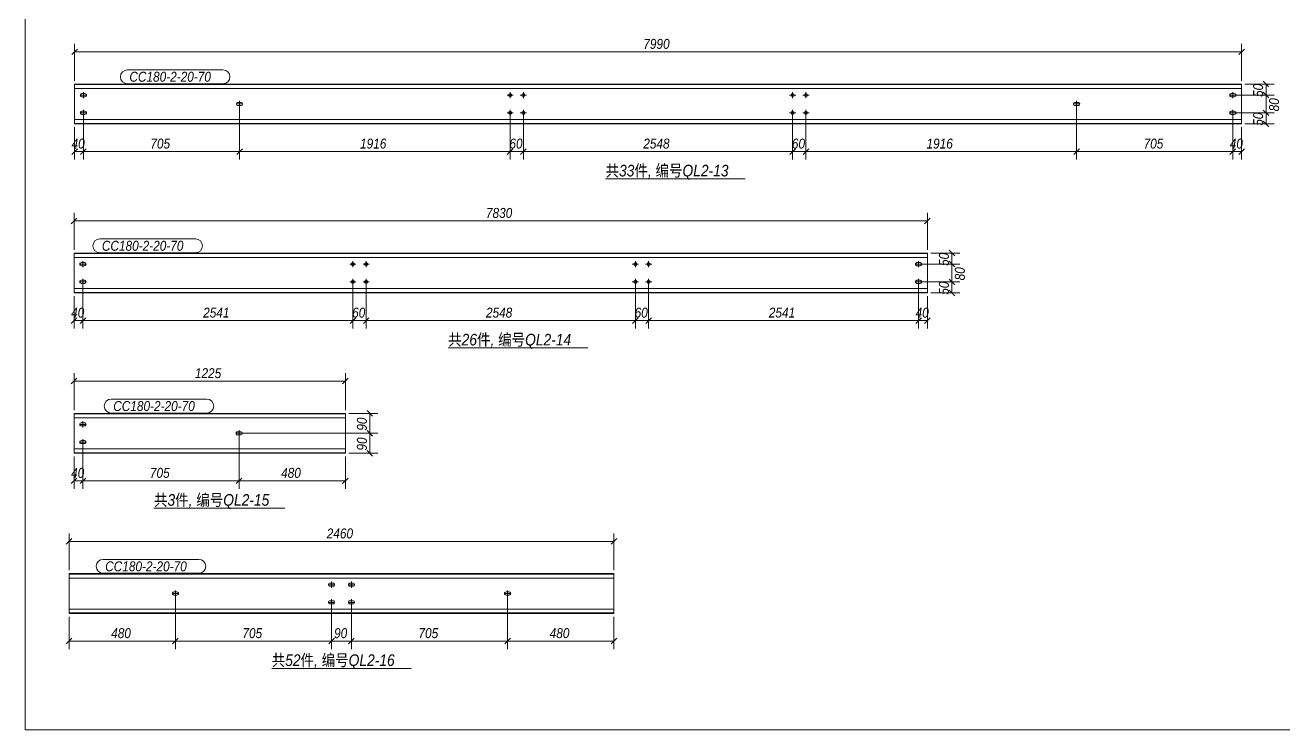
# Model space of a CAD drawing. Extents: x 857 to 4439, y -1249 to 4637.
# Drawn here: x 1458.8 to 1837.7, y 3196.1 to 3408.4 of the extents above; entities that cross this region are included whole.
import ezdxf

# ---------------------------------------------------------------- set-up
doc = ezdxf.new("R2010")
doc.units = 0
doc.header["$LTSCALE"] = 1000
doc.header["$MEASUREMENT"] = 0
doc.linetypes.add('XKITLINE00', pattern=[0])
doc.linetypes.add('XKITLINE02', pattern=[4, 2, -2])
for name, color, linetype, lineweight in [('Bolt', 7, 'Continuous', 0), ('DrawingSheet', 5, 'Continuous', 0), ('OtherObjectType', 1, 'Continuous', 0), ('Part', 2, 'Continuous', 0), ('PartMark', 3, 'Continuous', 0), ('Z-DIMENSIONS', 1, 'Continuous', 0)]:
    doc.layers.add(name, color=color, linetype=linetype, lineweight=lineweight)
doc.styles.add('Arial Italic', font='ariali.ttf')

# ---------------------------------------------------------------- blocks, each defined once
blk = doc.blocks.new('墙面檩条2B')
at = {"layer": 'Bolt', "color": 3, "linetype": 'XKITLINE00', "lineweight": 0}
for p, q in [((22.53, 195.31), (22.53, 197.18)), ((150.99, 195.31), (150.99, 197.18)), ((154.99, 195.31), (154.99, 197.18)), ((236.03, 195.31), (236.03, 197.18)), ((240.03, 195.31), (240.03, 197.18)), ((368.53, 195.31), (368.53, 197.18)), ((21.63, 196.43), (21.6, 196.25)), ((21.6, 196.25), (21.6, 196.25)), ((21.6, 196.25), (21.63, 196.07)), ((21.6, 196.25), (23.46, 196.25)), ((21.73, 196.58), (21.63, 196.43)), ((21.63, 196.07), (21.73, 195.92)), ((21.88, 196.68), (21.73, 196.58)), ((21.73, 195.92), (21.88, 195.82)), ((22.06, 196.71), (21.88, 196.68)), ((21.88, 195.82), (22.06, 195.78)), ((23, 196.71), (22.06, 196.71)), ((22.06, 195.78), (23, 195.78)), ((23.17, 196.68), (23, 196.71)), ((23, 195.78), (23.17, 195.82)), ((23.33, 196.58), (23.17, 196.68)), ((23.17, 195.82), (23.33, 195.92)), ((23.43, 196.43), (23.33, 196.58)), ((23.33, 195.92), (23.43, 196.07)), ((23.46, 196.25), (23.43, 196.43)), ((23.43, 196.07), (23.46, 196.25)), ((23.46, 196.25), (23.46, 196.25)), ((68.63, 193.76), (68.6, 193.58)), ((68.6, 193.58), (68.6, 193.58)), ((68.6, 193.58), (68.63, 193.4)), ((68.6, 193.58), (70.46, 193.58)), ((68.73, 193.91), (68.63, 193.76)), ((68.63, 193.4), (68.73, 193.25)), ((68.88, 194.01), (68.73, 193.91)), ((68.73, 193.25), (68.88, 193.15)), ((69.06, 194.05), (68.88, 194.01)), ((70, 194.05), (69.06, 194.05)), ((69.53, 192.65), (69.53, 194.51)), ((70.17, 194.01), (70, 194.05)), ((70.33, 193.91), (70.17, 194.01)), ((70.17, 193.15), (70.33, 193.25)), ((70.43, 193.76), (70.33, 193.91)), ((70.33, 193.25), (70.43, 193.4)), ((70.46, 193.58), (70.43, 193.76)), ((70.43, 193.4), (70.46, 193.58)), ((70.46, 193.58), (70.46, 193.58)), ((151.93, 196.25), (150.06, 196.25)), ((155.93, 196.25), (154.06, 196.25)), ((236.96, 196.25), (235.09, 196.25)), ((240.96, 196.25), (239.09, 196.25)), ((320.63, 193.76), (320.59, 193.58)), ((320.59, 193.58), (320.59, 193.58)), ((320.59, 193.58), (320.63, 193.4)), ((320.59, 193.58), (322.46, 193.58)), ((320.73, 193.91), (320.63, 193.76)), ((320.63, 193.4), (320.73, 193.25)), ((320.88, 194.01), (320.73, 193.91)), ((320.73, 193.25), (320.88, 193.15)), ((321.06, 194.05), (320.88, 194.01)), ((321.99, 194.05), (321.06, 194.05)), ((321.53, 192.65), (321.53, 194.51)), ((322.17, 194.01), (321.99, 194.05)), ((322.32, 193.91), (322.17, 194.01)), ((322.17, 193.15), (322.32, 193.25)), ((322.42, 193.76), (322.32, 193.91)), ((322.32, 193.25), (322.42, 193.4)), ((322.46, 193.58), (322.42, 193.76)), ((322.42, 193.4), (322.46, 193.58)), ((322.46, 193.58), (322.46, 193.58)), ((367.63, 196.43), (367.59, 196.25)), ((367.59, 196.25), (367.59, 196.25)), ((367.59, 196.25), (367.63, 196.07)), ((367.59, 196.25), (369.46, 196.25)), ((367.73, 196.58), (367.63, 196.43)), ((367.63, 196.07), (367.73, 195.92)), ((367.88, 196.68), (367.73, 196.58)), ((367.73, 195.92), (367.88, 195.82)), ((368.06, 196.71), (367.88, 196.68)), ((367.88, 195.82), (368.06, 195.78)), ((368.99, 196.71), (368.06, 196.71)), ((368.06, 195.78), (368.99, 195.78)), ((369.17, 196.68), (368.99, 196.71)), ((368.99, 195.78), (369.17, 195.82)), ((369.32, 196.58), (369.17, 196.68)), ((369.17, 195.82), (369.32, 195.92)), ((369.42, 196.43), (369.32, 196.58)), ((369.32, 195.92), (369.42, 196.07)), ((369.46, 196.25), (369.42, 196.43)), ((369.42, 196.07), (369.46, 196.25)), ((369.46, 196.25), (369.46, 196.25)), ((21.63, 191.09), (21.6, 190.91)), ((21.6, 190.91), (21.6, 190.91)), ((21.6, 190.91), (21.63, 190.74)), ((21.6, 190.91), (23.46, 190.91)), ((21.73, 191.24), (21.63, 191.09)), ((21.63, 190.74), (21.73, 190.58)), ((21.88, 191.35), (21.73, 191.24)), ((21.73, 190.58), (21.88, 190.48)), ((22.06, 191.38), (21.88, 191.35)), ((21.88, 190.48), (22.06, 190.45)), ((23, 191.38), (22.06, 191.38)), ((22.06, 190.45), (23, 190.45)), ((22.53, 189.98), (22.53, 191.85)), ((23.17, 191.35), (23, 191.38)), ((23, 190.45), (23.17, 190.48)), ((23.33, 191.24), (23.17, 191.35)), ((23.17, 190.48), (23.33, 190.58)), ((23.43, 191.09), (23.33, 191.24)), ((23.33, 190.58), (23.43, 190.74)), ((23.46, 190.91), (23.43, 191.09)), ((23.43, 190.74), (23.46, 190.91)), ((23.46, 190.91), (23.46, 190.91)), ((68.88, 193.15), (69.06, 193.11)), ((69.06, 193.11), (70, 193.11)), ((70, 193.11), (70.17, 193.15)), ((151.93, 190.91), (150.06, 190.91)), ((150.99, 189.98), (150.99, 191.85)), ((155.93, 190.91), (154.06, 190.91)), ((154.99, 189.98), (154.99, 191.85)), ((236.96, 190.91), (235.09, 190.91)), ((236.03, 189.98), (236.03, 191.85)), ((240.96, 190.91), (239.09, 190.91)), ((240.03, 189.98), (240.03, 191.85)), ((320.88, 193.15), (321.06, 193.11)), ((321.06, 193.11), (321.99, 193.11)), ((321.99, 193.11), (322.17, 193.15)), ((367.63, 191.09), (367.59, 190.91)), ((367.59, 190.91), (367.59, 190.91)), ((367.59, 190.91), (367.63, 190.74)), ((367.59, 190.91), (369.46, 190.91)), ((367.73, 191.24), (367.63, 191.09)), ((367.63, 190.74), (367.73, 190.58)), ((367.88, 191.35), (367.73, 191.24)), ((367.73, 190.58), (367.88, 190.48)), ((368.06, 191.38), (367.88, 191.35)), ((367.88, 190.48), (368.06, 190.45)), ((368.99, 191.38), (368.06, 191.38)), ((368.06, 190.45), (368.99, 190.45)), ((368.53, 189.98), (368.53, 191.85)), ((369.17, 191.35), (368.99, 191.38)), ((368.99, 190.45), (369.17, 190.48)), ((369.32, 191.24), (369.17, 191.35)), ((369.17, 190.48), (369.32, 190.58)), ((369.42, 191.09), (369.32, 191.24)), ((369.32, 190.58), (369.42, 190.74)), ((369.46, 190.91), (369.42, 191.09)), ((369.42, 190.74), (369.46, 190.91)), ((369.46, 190.91), (369.46, 190.91)), ((21.49, 145.5), (21.45, 145.32)), ((21.45, 145.32), (21.45, 145.32)), ((21.45, 145.32), (21.49, 145.14)), ((21.45, 145.32), (23.32, 145.32)), ((21.59, 145.65), (21.49, 145.5)), ((21.49, 145.14), (21.59, 144.99)), ((21.74, 145.75), (21.59, 145.65)), ((21.59, 144.99), (21.74, 144.89)), ((21.92, 145.78), (21.74, 145.75)), ((21.74, 144.89), (21.92, 144.85)), ((22.85, 145.78), (21.92, 145.78)), ((21.92, 144.85), (22.85, 144.85)), ((22.39, 144.38), (22.39, 146.25)), ((23.03, 145.75), (22.85, 145.78)), ((22.85, 144.85), (23.03, 144.89)), ((23.18, 145.65), (23.03, 145.75)), ((23.03, 144.89), (23.18, 144.99)), ((23.29, 145.5), (23.18, 145.65)), ((23.18, 144.99), (23.29, 145.14)), ((23.32, 145.32), (23.29, 145.5)), ((23.29, 145.14), (23.32, 145.32)), ((23.32, 145.32), (23.32, 145.32)), ((104.58, 145.32), (102.71, 145.32)), ((103.65, 144.38), (103.65, 146.25)), ((108.58, 145.32), (106.71, 145.32)), ((107.65, 144.38), (107.65, 146.25)), ((189.61, 145.32), (187.75, 145.32)), ((188.68, 144.38), (188.68, 146.25)), ((193.61, 145.32), (191.75, 145.32)), ((192.68, 144.38), (192.68, 146.25)), ((273.04, 145.5), (273.01, 145.32)), ((273.01, 145.32), (273.01, 145.32)), ((273.01, 145.32), (273.04, 145.14)), ((273.01, 145.32), (274.87, 145.32)), ((273.14, 145.65), (273.04, 145.5)), ((273.04, 145.14), (273.14, 144.99)), ((273.3, 145.75), (273.14, 145.65)), ((273.14, 144.99), (273.3, 144.89)), ((273.47, 145.78), (273.3, 145.75)), ((273.3, 144.89), (273.47, 144.85)), ((274.41, 145.78), (273.47, 145.78)), ((273.47, 144.85), (274.41, 144.85)), ((273.94, 144.38), (273.94, 146.25)), ((274.59, 145.75), (274.41, 145.78)), ((274.41, 144.85), (274.59, 144.89)), ((274.74, 145.65), (274.59, 145.75)), ((274.59, 144.89), (274.74, 144.99)), ((274.84, 145.5), (274.74, 145.65)), ((274.74, 144.99), (274.84, 145.14)), ((274.87, 145.32), (274.84, 145.5)), ((274.84, 145.14), (274.87, 145.32)), ((274.87, 145.32), (274.87, 145.32)), ((21.59, 140.31), (21.49, 140.16)), ((21.74, 140.41), (21.59, 140.31)), ((21.92, 140.45), (21.74, 140.41)), ((22.85, 140.45), (21.92, 140.45)), ((22.39, 139.05), (22.39, 140.92)), ((23.03, 140.41), (22.85, 140.45)), ((23.18, 140.31), (23.03, 140.41)), ((23.29, 140.16), (23.18, 140.31)), ((103.65, 139.05), (103.65, 140.92)), ((107.65, 139.05), (107.65, 140.92)), ((188.68, 139.05), (188.68, 140.92)), ((192.68, 139.05), (192.68, 140.92)), ((273.14, 140.31), (273.04, 140.16)), ((273.3, 140.41), (273.14, 140.31)), ((273.47, 140.45), (273.3, 140.41)), ((274.41, 140.45), (273.47, 140.45)), ((273.94, 139.05), (273.94, 140.92)), ((274.59, 140.41), (274.41, 140.45)), ((274.74, 140.31), (274.59, 140.41)), ((274.84, 140.16), (274.74, 140.31)), ((21.49, 140.16), (21.45, 139.98)), ((21.45, 139.98), (21.45, 139.98)), ((21.45, 139.98), (21.49, 139.8)), ((21.45, 139.98), (23.32, 139.98)), ((21.49, 139.8), (21.59, 139.65)), ((21.59, 139.65), (21.74, 139.55)), ((21.74, 139.55), (21.92, 139.52)), ((21.92, 139.52), (22.85, 139.52)), ((22.85, 139.52), (23.03, 139.55)), ((23.03, 139.55), (23.18, 139.65)), ((23.18, 139.65), (23.29, 139.8)), ((23.32, 139.98), (23.29, 140.16)), ((23.29, 139.8), (23.32, 139.98)), ((23.32, 139.98), (23.32, 139.98)), ((104.58, 139.98), (102.71, 139.98)), ((108.58, 139.98), (106.71, 139.98)), ((189.61, 139.98), (187.75, 139.98)), ((193.61, 139.98), (191.75, 139.98)), ((273.04, 140.16), (273.01, 139.98)), ((273.01, 139.98), (273.01, 139.98)), ((273.01, 139.98), (273.04, 139.8)), ((273.01, 139.98), (274.87, 139.98)), ((273.04, 139.8), (273.14, 139.65)), ((273.14, 139.65), (273.3, 139.55)), ((273.3, 139.55), (273.47, 139.52)), ((273.47, 139.52), (274.41, 139.52)), ((274.41, 139.52), (274.59, 139.55)), ((274.59, 139.55), (274.74, 139.65)), ((274.74, 139.65), (274.84, 139.8)), ((274.87, 139.98), (274.84, 140.16)), ((274.84, 139.8), (274.87, 139.98)), ((274.87, 139.98), (274.87, 139.98)), ((21.49, 97.21), (21.45, 97.03)), ((21.45, 97.03), (21.45, 97.03)), ((21.45, 97.03), (21.49, 96.85)), ((23.32, 97.03), (21.45, 97.03)), ((21.59, 97.36), (21.49, 97.21)), ((21.49, 96.85), (21.59, 96.7)), ((21.74, 97.46), (21.59, 97.36)), ((21.59, 96.7), (21.74, 96.6)), ((21.92, 97.5), (21.74, 97.46)), ((21.74, 96.6), (21.92, 96.56)), ((22.85, 97.5), (21.92, 97.5)), ((21.92, 96.56), (22.85, 96.56)), ((22.39, 97.96), (22.39, 96.1)), ((23.03, 97.46), (22.85, 97.5)), ((22.85, 96.56), (23.03, 96.6)), ((23.18, 97.36), (23.03, 97.46)), ((23.03, 96.6), (23.18, 96.7)), ((23.29, 97.21), (23.18, 97.36)), ((23.18, 96.7), (23.29, 96.85)), ((23.32, 97.03), (23.29, 97.21)), ((23.29, 96.85), (23.32, 97.03)), ((23.32, 97.03), (23.32, 97.03)), ((68.74, 94.79), (68.59, 94.69)), ((68.92, 94.83), (68.74, 94.79)), ((69.85, 94.83), (68.92, 94.83)), ((69.39, 95.3), (69.39, 93.43)), ((70.03, 94.79), (69.85, 94.83)), ((70.18, 94.69), (70.03, 94.79)), ((21.49, 91.87), (21.45, 91.7)), ((21.45, 91.7), (21.45, 91.7)), ((21.45, 91.7), (21.49, 91.52)), ((23.32, 91.7), (21.45, 91.7)), ((21.59, 92.03), (21.49, 91.87)), ((21.49, 91.52), (21.59, 91.37)), ((21.74, 92.13), (21.59, 92.03)), ((21.59, 91.37), (21.74, 91.26)), ((21.92, 92.16), (21.74, 92.13)), ((21.74, 91.26), (21.92, 91.23)), ((22.85, 92.16), (21.92, 92.16)), ((21.92, 91.23), (22.85, 91.23)), ((22.39, 92.63), (22.39, 90.76)), ((23.03, 92.13), (22.85, 92.16)), ((22.85, 91.23), (23.03, 91.26)), ((23.18, 92.03), (23.03, 92.13)), ((23.03, 91.26), (23.18, 91.37)), ((23.29, 91.87), (23.18, 92.03)), ((23.18, 91.37), (23.29, 91.52)), ((23.32, 91.7), (23.29, 91.87)), ((23.29, 91.52), (23.32, 91.7)), ((23.32, 91.7), (23.32, 91.7)), ((68.49, 94.54), (68.45, 94.36)), ((68.45, 94.36), (68.45, 94.36)), ((68.45, 94.36), (68.49, 94.18)), ((70.32, 94.36), (68.45, 94.36)), ((68.59, 94.69), (68.49, 94.54)), ((68.49, 94.18), (68.59, 94.03)), ((68.59, 94.03), (68.74, 93.93)), ((68.74, 93.93), (68.92, 93.9)), ((68.92, 93.9), (69.85, 93.9)), ((69.85, 93.9), (70.03, 93.93)), ((70.03, 93.93), (70.18, 94.03)), ((70.29, 94.54), (70.18, 94.69)), ((70.18, 94.03), (70.29, 94.18)), ((70.32, 94.36), (70.29, 94.54)), ((70.29, 94.18), (70.32, 94.36)), ((70.32, 94.36), (70.32, 94.36)), ((97.23, 49.67), (97.23, 47.81)), ((103.23, 49.67), (103.23, 47.81)), ((49.33, 46.25), (49.3, 46.07)), ((49.3, 46.07), (49.3, 46.07)), ((49.3, 46.07), (49.33, 45.9)), ((51.16, 46.07), (49.3, 46.07)), ((49.43, 46.4), (49.33, 46.25)), ((49.33, 45.9), (49.43, 45.74)), ((49.58, 46.51), (49.43, 46.4)), ((49.43, 45.74), (49.58, 45.64)), ((49.76, 46.54), (49.58, 46.51)), ((49.58, 45.64), (49.76, 45.61)), ((50.7, 46.54), (49.76, 46.54)), ((49.76, 45.61), (50.7, 45.61)), ((50.23, 47.01), (50.23, 45.14)), ((50.88, 46.51), (50.7, 46.54)), ((50.7, 45.61), (50.88, 45.64)), ((51.03, 46.4), (50.88, 46.51)), ((50.88, 45.64), (51.03, 45.74)), ((51.13, 46.25), (51.03, 46.4)), ((51.03, 45.74), (51.13, 45.9)), ((51.16, 46.07), (51.13, 46.25)), ((51.13, 45.9), (51.16, 46.07)), ((51.16, 46.07), (51.16, 46.07)), ((96.33, 48.92), (96.3, 48.74)), ((96.3, 48.74), (96.3, 48.74)), ((96.3, 48.74), (96.33, 48.56)), ((98.16, 48.74), (96.3, 48.74)), ((96.43, 49.07), (96.33, 48.92)), ((96.33, 48.56), (96.43, 48.41)), ((96.58, 49.17), (96.43, 49.07)), ((96.43, 48.41), (96.58, 48.31)), ((96.76, 49.21), (96.58, 49.17)), ((96.58, 48.31), (96.76, 48.27)), ((97.7, 49.21), (96.76, 49.21)), ((96.76, 48.27), (97.7, 48.27)), ((97.88, 49.17), (97.7, 49.21)), ((97.7, 48.27), (97.88, 48.31)), ((98.03, 49.07), (97.88, 49.17)), ((97.88, 48.31), (98.03, 48.41)), ((98.13, 48.92), (98.03, 49.07)), ((98.03, 48.41), (98.13, 48.56)), ((98.16, 48.74), (98.13, 48.92)), ((98.13, 48.56), (98.16, 48.74)), ((98.16, 48.74), (98.16, 48.74)), ((102.33, 48.92), (102.3, 48.74)), ((102.3, 48.74), (102.3, 48.74)), ((102.3, 48.74), (102.33, 48.56)), ((104.16, 48.74), (102.3, 48.74)), ((102.43, 49.07), (102.33, 48.92)), ((102.33, 48.56), (102.43, 48.41)), ((102.58, 49.17), (102.43, 49.07)), ((102.43, 48.41), (102.58, 48.31)), ((102.76, 49.21), (102.58, 49.17)), ((102.58, 48.31), (102.76, 48.27)), ((103.7, 49.21), (102.76, 49.21)), ((102.76, 48.27), (103.7, 48.27)), ((103.88, 49.17), (103.7, 49.21)), ((103.7, 48.27), (103.88, 48.31)), ((104.03, 49.07), (103.88, 49.17)), ((103.88, 48.31), (104.03, 48.41)), ((104.13, 48.92), (104.03, 49.07)), ((104.03, 48.41), (104.13, 48.56)), ((104.16, 48.74), (104.13, 48.92)), ((104.13, 48.56), (104.16, 48.74)), ((104.16, 48.74), (104.16, 48.74)), ((149.33, 46.25), (149.3, 46.07)), ((149.3, 46.07), (149.3, 46.07)), ((149.3, 46.07), (149.33, 45.9)), ((151.16, 46.07), (149.3, 46.07)), ((149.43, 46.4), (149.33, 46.25)), ((149.33, 45.9), (149.43, 45.74)), ((149.58, 46.51), (149.43, 46.4)), ((149.43, 45.74), (149.58, 45.64)), ((149.76, 46.54), (149.58, 46.51)), ((149.58, 45.64), (149.76, 45.61)), ((150.7, 46.54), (149.76, 46.54)), ((149.76, 45.61), (150.7, 45.61)), ((150.23, 47.01), (150.23, 45.14)), ((150.88, 46.51), (150.7, 46.54)), ((150.7, 45.61), (150.88, 45.64)), ((151.03, 46.4), (150.88, 46.51)), ((150.88, 45.64), (151.03, 45.74)), ((151.13, 46.25), (151.03, 46.4)), ((151.03, 45.74), (151.13, 45.9)), ((151.16, 46.07), (151.13, 46.25)), ((151.13, 45.9), (151.16, 46.07)), ((151.16, 46.07), (151.16, 46.07)), ((96.33, 43.59), (96.3, 43.41)), ((96.3, 43.41), (96.3, 43.41)), ((96.3, 43.41), (96.33, 43.23)), ((98.16, 43.41), (96.3, 43.41)), ((96.43, 43.74), (96.33, 43.59)), ((96.33, 43.23), (96.43, 43.08)), ((96.58, 43.84), (96.43, 43.74)), ((96.43, 43.08), (96.58, 42.98)), ((96.76, 43.87), (96.58, 43.84)), ((96.58, 42.98), (96.76, 42.94)), ((97.7, 43.87), (96.76, 43.87)), ((96.76, 42.94), (97.7, 42.94)), ((97.23, 44.34), (97.23, 42.47)), ((97.88, 43.84), (97.7, 43.87)), ((97.7, 42.94), (97.88, 42.98)), ((98.03, 43.74), (97.88, 43.84)), ((97.88, 42.98), (98.03, 43.08)), ((98.13, 43.59), (98.03, 43.74)), ((98.03, 43.08), (98.13, 43.23)), ((98.16, 43.41), (98.13, 43.59)), ((98.13, 43.23), (98.16, 43.41)), ((98.16, 43.41), (98.16, 43.41)), ((102.33, 43.59), (102.3, 43.41)), ((102.3, 43.41), (102.3, 43.41)), ((102.3, 43.41), (102.33, 43.23)), ((104.16, 43.41), (102.3, 43.41)), ((102.43, 43.74), (102.33, 43.59)), ((102.33, 43.23), (102.43, 43.08)), ((102.58, 43.84), (102.43, 43.74)), ((102.43, 43.08), (102.58, 42.98)), ((102.76, 43.87), (102.58, 43.84)), ((102.58, 42.98), (102.76, 42.94)), ((103.7, 43.87), (102.76, 43.87)), ((102.76, 42.94), (103.7, 42.94)), ((103.23, 44.34), (103.23, 42.47)), ((103.88, 43.84), (103.7, 43.87)), ((103.7, 42.94), (103.88, 42.98)), ((104.03, 43.74), (103.88, 43.84)), ((103.88, 42.98), (104.03, 43.08)), ((104.13, 43.59), (104.03, 43.74)), ((104.03, 43.08), (104.13, 43.23)), ((104.16, 43.41), (104.13, 43.59)), ((104.13, 43.23), (104.16, 43.41)), ((104.16, 43.41), (104.16, 43.41))]:
    blk.add_line(p, q, dxfattribs=at)
for centre in [(150.99, 196.25), (154.99, 196.25), (236.03, 196.25), (240.03, 196.25), (150.99, 190.91), (154.99, 190.91), (236.03, 190.91), (240.03, 190.91), (103.65, 145.32), (107.65, 145.32), (188.68, 145.32), (192.68, 145.32), (103.65, 139.98), (107.65, 139.98), (188.68, 139.98), (192.68, 139.98)]:
    blk.add_circle(centre, 0.467, dxfattribs=at)
at = {"layer": 'DrawingSheet', "color": 5, "linetype": 'XKITLINE00', "lineweight": 0}
for p, q in [((5, 415), (5, 5)), ((5, 5), (589, 5))]:
    blk.add_line(p, q, dxfattribs=at)
at = {"layer": 'OtherObjectType', "color": 1, "linetype": 'XKITLINE00', "lineweight": 0}
for p, q in [((179.71, 171), (221.72, 171)), ((132.34, 120.07), (174.36, 120.07)), ((43.78, 71.78), (83.2, 71.78)), ((79.22, 23.49), (121.24, 23.49))]:
    blk.add_line(p, q, dxfattribs=at)
at = {"layer": 'Part', "color": 2, "linetype": 'XKITLINE00', "lineweight": 0}
for p, q in [((19.86, 187.58), (19.86, 199.58)), ((110.43, 199.58), (19.86, 199.58)), ((110.43, 198.25), (19.86, 198.25)), ((195.46, 199.58), (110.53, 199.58)), ((195.46, 198.25), (110.53, 198.25)), ((280.49, 199.58), (195.56, 199.58)), ((280.49, 198.25), (195.56, 198.25)), ((371.19, 199.58), (280.59, 199.58)), ((371.19, 198.25), (280.59, 198.25)), ((371.19, 187.58), (371.19, 199.58)), ((110.43, 188.91), (19.86, 188.91)), ((110.43, 187.58), (19.86, 187.58)), ((195.46, 188.91), (110.53, 188.91)), ((195.46, 187.58), (110.53, 187.58)), ((280.49, 188.91), (195.56, 188.91)), ((280.49, 187.58), (195.56, 187.58)), ((371.19, 188.91), (280.59, 188.91)), ((371.19, 187.58), (280.59, 187.58)), ((19.72, 136.65), (19.72, 148.65)), ((63.08, 148.65), (19.72, 148.65)), ((148.11, 148.65), (63.18, 148.65)), ((233.15, 148.65), (148.21, 148.65)), ((276.61, 148.65), (233.25, 148.65)), ((276.61, 136.65), (276.61, 148.65)), ((63.08, 147.32), (19.72, 147.32)), ((148.11, 147.32), (63.18, 147.32)), ((233.15, 147.32), (148.21, 147.32)), ((276.61, 147.32), (233.25, 147.32)), ((63.08, 137.98), (19.72, 137.98)), ((63.08, 136.65), (19.72, 136.65)), ((148.11, 137.98), (63.18, 137.98)), ((148.11, 136.65), (63.18, 136.65)), ((233.15, 137.98), (148.21, 137.98)), ((233.15, 136.65), (148.21, 136.65)), ((276.61, 137.98), (233.25, 137.98)), ((276.61, 136.65), (233.25, 136.65)), ((19.72, 88.36), (19.72, 100.36)), ((101.39, 100.36), (19.72, 100.36)), ((101.39, 99.03), (19.72, 99.03)), ((101.39, 88.36), (101.39, 100.36)), ((101.39, 89.7), (19.72, 89.7)), ((101.39, 88.36), (19.72, 88.36)), ((18.23, 40.07), (18.23, 52.07)), ((182.23, 52.07), (18.23, 52.07)), ((182.23, 50.74), (18.23, 50.74)), ((182.23, 40.07), (182.23, 52.07)), ((182.23, 41.41), (18.23, 41.41)), ((182.23, 40.07), (18.23, 40.07))]:
    blk.add_line(p, q, dxfattribs=at)
at = {"layer": 'Part', "color": 7, "linetype": 'XKITLINE02', "lineweight": 0}
for p, q in [((110.43, 199.45), (19.86, 199.45)), ((195.46, 199.45), (110.53, 199.45)), ((280.49, 199.45), (195.56, 199.45)), ((371.19, 199.45), (280.59, 199.45)), ((110.43, 187.71), (19.86, 187.71)), ((195.46, 187.71), (110.53, 187.71)), ((280.49, 187.71), (195.56, 187.71)), ((371.19, 187.71), (280.59, 187.71)), ((63.08, 148.52), (19.72, 148.52)), ((148.11, 148.52), (63.18, 148.52)), ((233.15, 148.52), (148.21, 148.52)), ((276.61, 148.52), (233.25, 148.52)), ((63.08, 136.78), (19.72, 136.78)), ((148.11, 136.78), (63.18, 136.78)), ((233.15, 136.78), (148.21, 136.78)), ((276.61, 136.78), (233.25, 136.78)), ((101.39, 100.23), (19.72, 100.23)), ((101.39, 88.5), (19.72, 88.5)), ((182.23, 51.94), (18.23, 51.94)), ((182.23, 40.21), (18.23, 40.21))]:
    blk.add_line(p, q, dxfattribs=at)
at = {"layer": 'PartMark', "color": 1, "linetype": 'XKITLINE00', "lineweight": 0}
for p, q in [((35.77, 203.88), (64.55, 203.88)), ((35.77, 199.68), (64.55, 199.68)), ((27.49, 152.95), (56.26, 152.95)), ((27.49, 148.75), (56.26, 148.75)), ((30.91, 104.66), (59.68, 104.66)), ((30.91, 100.46), (59.68, 100.46)), ((28.49, 56.37), (57.26, 56.37)), ((28.49, 52.17), (57.26, 52.17))]:
    blk.add_line(p, q, dxfattribs=at)
for centre, start, end in [((35.77, 201.78), 90, 270), ((64.55, 201.78), 270, 90), ((27.49, 150.85), 90, 270), ((56.26, 150.85), 270, 90), ((30.91, 102.56), 90, 270), ((59.68, 102.56), 270, 90), ((28.49, 54.27), 90, 270), ((57.26, 54.27), 270, 90)]:
    blk.add_arc(centre, 2.1, start, end, dxfattribs=at)
at = {"layer": 'Z-DIMENSIONS', "color": 4, "linetype": 'XKITLINE00', "lineweight": 0}
for p, q in [((20.71, 210.13), (19.01, 208.44)), ((19.86, 200.58), (19.86, 211.69)), ((19.86, 209.29), (371.19, 209.29)), ((372.04, 210.13), (370.34, 208.44)), ((371.19, 200.58), (371.19, 211.69)), ((372.19, 199.58), (380.96, 199.58)), ((377.71, 200.43), (379.41, 198.73)), ((377.71, 197.1), (379.41, 195.4)), ((377.71, 197.1), (379.41, 195.4)), ((378.56, 196.25), (378.56, 199.58)), ((369.53, 196.25), (380.96, 196.25)), ((369.53, 196.25), (380.96, 196.25)), ((378.56, 190.91), (378.56, 196.25)), ((22.53, 189.91), (22.53, 176.85)), ((22.53, 189.91), (22.53, 176.85)), ((69.53, 192.58), (69.53, 176.85)), ((69.53, 192.58), (69.53, 176.85)), ((150.99, 189.91), (150.99, 176.85)), ((150.99, 189.91), (150.99, 176.85)), ((154.99, 189.91), (154.99, 176.85)), ((154.99, 189.91), (154.99, 176.85)), ((236.03, 189.91), (236.03, 176.85)), ((236.03, 189.91), (236.03, 176.85)), ((240.03, 189.91), (240.03, 176.85)), ((240.03, 189.91), (240.03, 176.85)), ((321.53, 192.58), (321.53, 176.85)), ((321.53, 192.58), (321.53, 176.85)), ((368.53, 189.91), (368.53, 176.85)), ((368.53, 189.91), (368.53, 176.85)), ((369.53, 190.91), (380.96, 190.91)), ((369.53, 190.91), (380.96, 190.91)), ((377.71, 191.76), (379.41, 190.07)), ((377.71, 191.76), (379.41, 190.07)), ((378.56, 187.58), (378.56, 190.91)), ((19.86, 186.58), (19.86, 176.85)), ((371.19, 186.58), (371.19, 176.85)), ((372.19, 187.58), (380.96, 187.58)), ((377.71, 188.43), (379.41, 186.73)), ((20.71, 180.1), (19.01, 178.4)), ((19.86, 179.25), (22.53, 179.25)), ((23.38, 180.1), (21.68, 178.4)), ((23.38, 180.1), (21.68, 178.4)), ((22.53, 179.25), (69.53, 179.25)), ((70.38, 180.1), (68.68, 178.4)), ((70.38, 180.1), (68.68, 178.4)), ((69.53, 179.25), (150.99, 179.25)), ((151.84, 180.1), (150.14, 178.4)), ((151.84, 180.1), (150.14, 178.4)), ((150.99, 179.25), (154.99, 179.25)), ((155.84, 180.1), (154.14, 178.4)), ((155.84, 180.1), (154.14, 178.4)), ((154.99, 179.25), (236.03, 179.25)), ((236.87, 180.1), (235.18, 178.4)), ((236.87, 180.1), (235.18, 178.4)), ((236.03, 179.25), (240.03, 179.25)), ((240.87, 180.1), (239.18, 178.4)), ((240.87, 180.1), (239.18, 178.4)), ((240.03, 179.25), (321.53, 179.25)), ((322.37, 180.1), (320.68, 178.4)), ((322.37, 180.1), (320.68, 178.4)), ((321.53, 179.25), (368.53, 179.25)), ((369.37, 180.1), (367.68, 178.4)), ((369.37, 180.1), (367.68, 178.4)), ((368.53, 179.25), (371.19, 179.25)), ((372.04, 180.1), (370.34, 178.4)), ((20.57, 159.2), (18.87, 157.51)), ((19.72, 149.65), (19.72, 160.75)), ((277.46, 159.2), (275.76, 157.51)), ((276.61, 149.65), (276.61, 160.75)), ((19.72, 158.35), (276.61, 158.35)), ((277.61, 148.65), (286.37, 148.65)), ((283.13, 149.5), (284.82, 147.8)), ((283.97, 145.32), (283.97, 148.65)), ((274.94, 145.32), (286.37, 145.32)), ((274.94, 145.32), (286.37, 145.32)), ((283.13, 146.17), (284.82, 144.47)), ((283.13, 146.17), (284.82, 144.47)), ((283.97, 139.98), (283.97, 145.32)), ((283.13, 140.83), (284.82, 139.13)), ((283.13, 140.83), (284.82, 139.13)), ((22.39, 138.98), (22.39, 125.92)), ((22.39, 138.98), (22.39, 125.92)), ((103.65, 138.98), (103.65, 125.92)), ((103.65, 138.98), (103.65, 125.92)), ((107.65, 138.98), (107.65, 125.92)), ((107.65, 138.98), (107.65, 125.92)), ((188.68, 138.98), (188.68, 125.92)), ((188.68, 138.98), (188.68, 125.92)), ((192.68, 138.98), (192.68, 125.92)), ((192.68, 138.98), (192.68, 125.92)), ((273.94, 138.98), (273.94, 125.92)), ((273.94, 138.98), (273.94, 125.92)), ((274.94, 139.98), (286.37, 139.98)), ((274.94, 139.98), (286.37, 139.98)), ((277.61, 136.65), (286.37, 136.65)), ((283.13, 137.5), (284.82, 135.8)), ((283.97, 136.65), (283.97, 139.98)), ((19.72, 135.65), (19.72, 125.92)), ((276.61, 135.65), (276.61, 125.92)), ((20.57, 129.17), (18.87, 127.47)), ((23.24, 129.17), (21.54, 127.47)), ((23.24, 129.17), (21.54, 127.47)), ((104.5, 129.17), (102.8, 127.47)), ((104.5, 129.17), (102.8, 127.47)), ((108.5, 129.17), (106.8, 127.47)), ((108.5, 129.17), (106.8, 127.47)), ((189.53, 129.17), (187.83, 127.47)), ((189.53, 129.17), (187.83, 127.47)), ((193.53, 129.17), (191.83, 127.47)), ((193.53, 129.17), (191.83, 127.47)), ((274.79, 129.17), (273.09, 127.47)), ((274.79, 129.17), (273.09, 127.47)), ((277.46, 129.17), (275.76, 127.47)), ((19.72, 128.32), (22.39, 128.32)), ((22.39, 128.32), (103.65, 128.32)), ((103.65, 128.32), (107.65, 128.32)), ((107.65, 128.32), (188.68, 128.32)), ((188.68, 128.32), (192.68, 128.32)), ((192.68, 128.32), (273.94, 128.32)), ((273.94, 128.32), (276.61, 128.32)), ((20.57, 110.92), (18.87, 109.22)), ((19.72, 101.36), (19.72, 112.47)), ((19.72, 110.07), (101.39, 110.07)), ((102.24, 110.92), (100.54, 109.22)), ((101.39, 101.36), (101.39, 112.47)), ((102.39, 100.36), (111.16, 100.36)), ((107.91, 101.21), (109.6, 99.51)), ((108.76, 94.36), (108.76, 100.36)), ((107.91, 95.21), (109.6, 93.51)), ((107.91, 95.21), (109.6, 93.51)), ((69.39, 93.36), (69.39, 77.63)), ((69.39, 93.36), (69.39, 77.63)), ((70.39, 94.36), (111.16, 94.36)), ((70.39, 94.36), (111.16, 94.36)), ((108.76, 88.36), (108.76, 94.36)), ((19.72, 87.36), (19.72, 77.63)), ((22.39, 90.7), (22.39, 77.63)), ((22.39, 90.7), (22.39, 77.63)), ((101.39, 87.36), (101.39, 77.63)), ((102.39, 88.36), (111.16, 88.36)), ((107.91, 89.21), (109.6, 87.51)), ((20.57, 80.88), (18.87, 79.18)), ((19.72, 80.03), (22.39, 80.03)), ((23.24, 80.88), (21.54, 79.18)), ((23.24, 80.88), (21.54, 79.18)), ((22.39, 80.03), (69.39, 80.03)), ((70.24, 80.88), (68.54, 79.18)), ((70.24, 80.88), (68.54, 79.18)), ((69.39, 80.03), (101.39, 80.03)), ((102.24, 80.88), (100.54, 79.18)), ((19.08, 62.63), (17.38, 60.93)), ((18.23, 53.07), (18.23, 64.18)), ((18.23, 61.78), (182.23, 61.78)), ((183.08, 62.63), (181.38, 60.93)), ((182.23, 53.07), (182.23, 64.18)), ((50.23, 45.07), (50.23, 29.34)), ((50.23, 45.07), (50.23, 29.34)), ((97.23, 42.41), (97.23, 29.34)), ((97.23, 42.41), (97.23, 29.34)), ((103.23, 42.41), (103.23, 29.34)), ((103.23, 42.41), (103.23, 29.34)), ((150.23, 45.07), (150.23, 29.34)), ((150.23, 45.07), (150.23, 29.34)), ((18.23, 39.07), (18.23, 29.34)), ((182.23, 39.07), (182.23, 29.34)), ((19.08, 32.59), (17.38, 30.89)), ((18.23, 31.74), (50.23, 31.74)), ((51.08, 32.59), (49.38, 30.89)), ((51.08, 32.59), (49.38, 30.89)), ((50.23, 31.74), (97.23, 31.74)), ((98.08, 32.59), (96.38, 30.89)), ((98.08, 32.59), (96.38, 30.89)), ((97.23, 31.74), (103.23, 31.74)), ((104.08, 32.59), (102.38, 30.89)), ((104.08, 32.59), (102.38, 30.89)), ((103.23, 31.74), (150.23, 31.74)), ((151.08, 32.59), (149.38, 30.89)), ((151.08, 32.59), (149.38, 30.89)), ((150.23, 31.74), (182.23, 31.74)), ((183.08, 32.59), (181.38, 30.89))]:
    blk.add_line(p, q, dxfattribs=at)
at = {"layer": 'Z-DIMENSIONS', "color": 3}
for p in [(19.86, 209.29), (371.19, 209.29), (378.56, 199.58), (378.56, 196.25), (378.56, 196.25), (378.56, 190.91), (378.56, 190.91), (378.56, 187.58), (19.86, 179.25), (22.53, 179.25), (22.53, 179.25), (69.53, 179.25), (69.53, 179.25), (150.99, 179.25), (150.99, 179.25), (154.99, 179.25), (154.99, 179.25), (236.03, 179.25), (236.03, 179.25), (240.03, 179.25), (240.03, 179.25), (321.53, 179.25), (321.53, 179.25), (368.53, 179.25), (368.53, 179.25), (371.19, 179.25), (19.72, 158.35), (276.61, 158.35), (283.97, 148.65), (283.97, 145.32), (283.97, 145.32), (283.97, 139.98), (283.97, 139.98), (283.97, 136.65), (19.72, 128.32), (22.39, 128.32), (22.39, 128.32), (103.65, 128.32), (103.65, 128.32), (107.65, 128.32), (107.65, 128.32), (188.68, 128.32), (188.68, 128.32), (192.68, 128.32), (192.68, 128.32), (273.94, 128.32), (273.94, 128.32), (276.61, 128.32), (19.72, 110.07), (101.39, 110.07), (108.76, 100.36), (108.76, 94.36), (108.76, 94.36), (108.76, 88.36), (19.72, 80.03), (22.39, 80.03), (22.39, 80.03), (69.39, 80.03), (69.39, 80.03), (101.39, 80.03), (18.23, 61.78), (182.23, 61.78), (18.23, 31.74), (50.23, 31.74), (50.23, 31.74), (97.23, 31.74), (97.23, 31.74), (103.23, 31.74), (103.23, 31.74), (150.23, 31.74), (150.23, 31.74), (182.23, 31.74)]:
    blk.add_point(p, dxfattribs=at)
at = {"layer": 'OtherObjectType', "color": 1, "style": 'Arial Italic', "width": 0.85}
for s, p in [('共33件, 编号QL2-13', (179.71, 171.75)), ('共26件, 编号QL2-14', (132.34, 120.82)), ('共3件, 编号QL2-15', (43.78, 72.53)), ('共52件, 编号QL2-16', (79.22, 24.24))]:
    blk.add_text(s, height=3.5, dxfattribs=at).set_placement(p)
at = {"layer": 'PartMark', "color": 7, "style": 'Arial Italic', "width": 0.85}
for p in [(36.37, 200.28), (28.09, 149.35), (31.51, 101.06), (29.09, 52.77)]:
    blk.add_text('CC180-2-20-70', height=3, dxfattribs=at).set_placement(p)
at = {"layer": 'Z-DIMENSIONS', "color": 3, "style": 'Arial Italic', "width": 0.85}
for s, p in [('7990', (191.08, 210.19)), ('40', (18.97, 180.15)), ('705', (42.69, 180.15)), ('1916', (105.81, 180.15)), ('60', (150.77, 180.15)), ('2548', (191.06, 180.15)), ('60', (235.8, 180.15)), ('1916', (276.33, 180.15)), ('705', (341.69, 180.15)), ('40', (367.63, 180.15)), ('7830', (143.71, 159.25)), ('40', (18.83, 129.22)), ('2541', (58.57, 129.22)), ('60', (103.42, 129.22)), ('2548', (143.71, 129.22)), ('60', (188.46, 129.22)), ('2541', (228.86, 129.22)), ('40', (273.05, 129.22)), ('1225', (56.1, 110.97)), ('40', (18.83, 80.93)), ('705', (42.55, 80.93)), ('480', (82.05, 80.93)), ('2460', (95.78, 62.68)), ('480', (30.89, 32.64)), ('705', (70.39, 32.64)), ('90', (98, 32.64)), ('705', (123.39, 32.64)), ('480', (162.89, 32.64))]:
    blk.add_text(s, height=3, dxfattribs=at).set_placement(p)
for s, p in [('50', (377.66, 195.69)), ('80', (382.46, 191.36)), ('50', (377.66, 187.02)), ('50', (283.07, 144.76)), ('80', (287.87, 140.43)), ('50', (283.07, 136.09)), ('90', (107.86, 95.14)), ('90', (107.86, 89.14))]:
    blk.add_text(s, height=3, rotation=90.0002, dxfattribs=at).set_placement(p)

msp = doc.modelspace()

# ---------------------------------------------------------------- block references
msp.add_blockref('墙面檩条2B', (1453.82, 3191.08))

doc.saveas('drawing.dxf')
